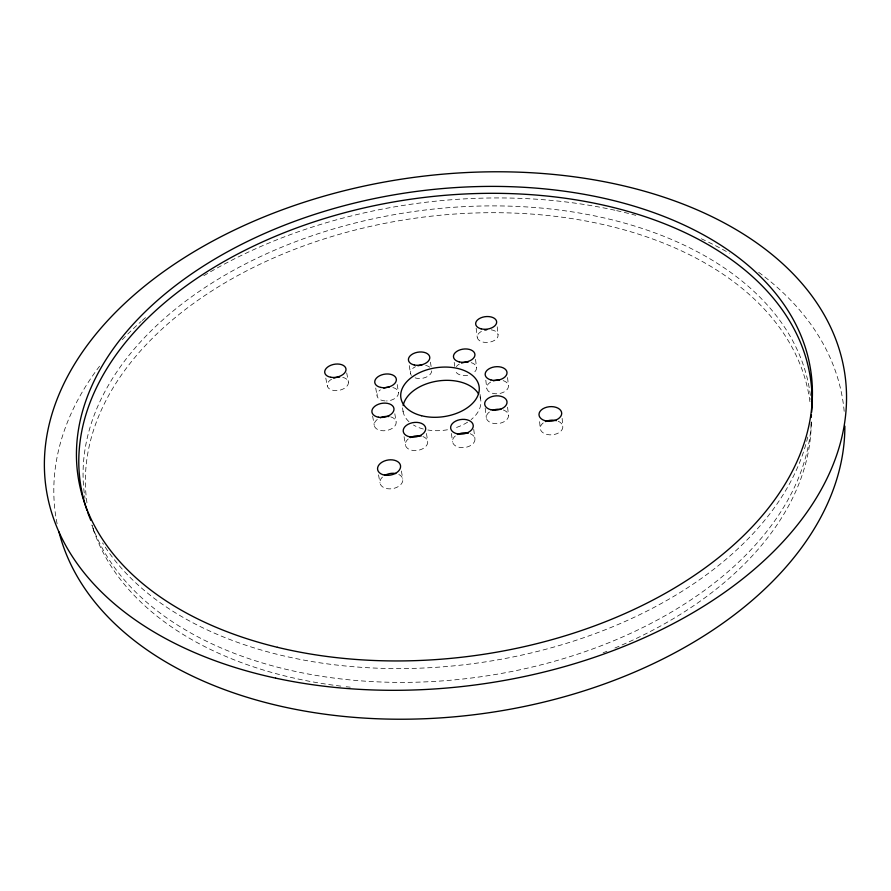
<?xml version="1.0" encoding="UTF-8"?>
<svg xmlns="http://www.w3.org/2000/svg" width="891" height="891" viewBox="0 0 891 891"><rect width="100%" height="100%" fill="white"/><g stroke="black" fill="none" stroke-linecap="round" stroke-linejoin="round"><path stroke-width="0.67" stroke-dasharray="4.46 3.34" d="M811.2 424.684L811.3 422.189M94.312 532.295L91.951 525.167A366.324 235.012 -8 0 0 481.352 676.681A366.324 235.012 -8 0 0 811.322 422.323M325.794 378.129L327.331 386.003M346.71 372.895L348.403 382.083M378.541 474.858L379.978 482.944M372.616 416.03L374.253 425.341M375.724 388.053L377.082 395.983M401.418 471.016L402.765 479.113M394.813 413.769L396.127 421.766M402.509 407.866L403.144 411.854M397.208 384.556L398.477 392.497M404.08 436.679L405.461 445.177M409.281 365.611L410.495 373.518M426.477 433.483L427.691 441.535M430.476 362.158L431.11 366.524M451.403 433.483L452.517 441.557M454.21 362.403L454.733 366.368M473.745 429.373L474.936 438.817M480.071 394.468L480.717 399.814M475.538 359.351L476.551 367.716M476.15 328.144L477.242 337.344M485.172 408.145L486.297 417.545M485.807 380.19L486.742 388.198M497.2 326.808L498.069 334.704M507.603 407.209L508.483 415.284M507.558 377.517L508.416 385.536M539.612 421.655L540.247 428.426M562.132 418.369L562.8 426.511M807.758 437.024A368.796 234.3 -8 0 1 483.479 662.18A368.796 234.3 -8 0 1 102.565 542.931M85.035 498.392A366.324 235.012 -8 0 1 84.623 495.697M84.255 493.001A366.324 235.012 -8 0 1 421.009 210.543A366.324 235.012 -8 0 1 810.799 399.268M479.937 396.796A39.26 24.837 -8 0 1 471.105 419.628M467.586 422.167A39.26 24.837 -8 0 1 454.733 428.025M447.471 429.774A39.26 24.837 -8 0 1 427.836 429.997M423.314 429.039A39.26 24.837 -8 0 1 413.502 425.04M408.947 421.677A39.26 24.837 -8 0 1 402.843 408.757M503.382 410.016A11.149 7.139 -6.5 0 1 506.199 420.24A11.149 7.139 -6.5 0 1 489.894 422.234A11.149 7.139 -6.5 0 1 489.872 411.675M470.236 433.717A11.293 7.34 -7.5 0 1 472.464 444.219A11.293 7.34 -7.5 0 1 456.092 446.213A11.293 7.34 -7.5 0 1 455.992 435.454M422.924 436.557A11.271 7.306 -8.9 0 1 425.441 446.825A11.271 7.306 -8.9 0 1 409.37 449.465A11.271 7.306 -8.9 0 1 408.278 438.951M390.737 416.888A11.082 7.05 -9.7 0 1 393.911 427.056A11.082 7.05 -9.7 0 1 377.439 429.406A11.082 7.05 -9.7 0 1 378.463 418.647M392.864 387.552A10.848 6.76 -9.4 0 1 397.999 395.103A10.848 6.76 -9.4 0 1 386.438 400.961M385.101 400.939A10.848 6.76 -9.4 0 1 377.339 396.818A10.848 6.76 -9.4 0 1 380.379 389.835M431.69 370.901A10.703 6.593 -8.4 0 1 425.475 377.461A10.703 6.593 -8.4 0 1 414.159 377.506M411.364 375.445A10.703 6.593 -8.4 0 1 415.484 366.691M425.675 365.433A10.703 6.593 -8.4 0 1 430.075 367.493M471.205 362.67A10.725 6.627 -7.2 0 1 473.043 373.229M467.652 375.278A10.725 6.627 -7.2 0 1 455.212 369.932M456.348 366.613A10.725 6.627 -7.2 0 1 459.288 364.141M503.159 380.624A10.915 6.838 -6.4 0 1 506.133 390.559A10.915 6.838 -6.4 0 1 489.838 392.24A10.915 6.838 -6.4 0 1 491.008 381.871M491.242 329.826A10.492 6.326 -6.6 0 1 496.276 339.025A10.492 6.326 -6.6 0 1 479.77 340.808A10.492 6.326 -6.6 0 1 482.989 330.717M558.212 421.254A11.316 7.328 -4.9 0 1 560.027 431.923A11.316 7.328 -4.9 0 1 543.387 432.993A11.316 7.328 -4.9 0 1 544.423 422.145M398.823 474.48A11.55 7.663 -9.9 0 1 400.07 485.272A11.55 7.663 -9.9 0 1 383.898 487.644A11.55 7.663 -9.9 0 1 382.729 476.841M342.757 377.405A10.725 6.582 -10.6 0 1 346.265 386.928A10.725 6.582 -10.6 0 1 330.071 389.3A10.725 6.582 -10.6 0 1 332.009 378.976M758.664 272.301A397.776 257.198 -8 0 1 844.178 411.319M57.102 523.719A397.776 257.198 -8 0 1 100.382 365.11M122.301 339.627A397.776 257.198 -8 0 1 141.179 321.417M142.17 320.537A397.776 257.198 -8 0 1 147.193 316.171M203.805 275.709A397.776 257.198 -8 0 1 615.369 210.343M616.661 210.632A397.776 257.198 -8 0 1 635.762 215.332M701.34 238.777A397.776 257.198 -8 0 1 707.354 241.606M708.545 242.185A397.776 257.198 -8 0 1 729.417 253.233M811.233 421.9A364.998 235.391 -8 0 1 614.5 648.191M606.949 651.265A364.998 235.391 -8 0 1 603.14 652.769M350.252 687.173A364.998 235.391 -8 0 1 346.187 686.749M340.808 686.126A364.998 235.391 -8 0 1 91.907 524.966M86.962 502.78A364.998 235.391 -8 0 1 416.676 218.005A364.998 235.391 -8 0 1 810.042 402.654"/><path stroke-width="1.34" d="M87.106 510.643A368.796 234.3 -8 0 1 415.54 198.548A368.796 234.3 -8 0 1 811.645 412.288M811.423 414.872A368.796 234.3 -8 0 1 811.166 417.456M90.871 520.422A368.796 234.3 -8 0 1 87.574 511.969M403.155 405.605A39.26 24.837 -8 0 1 437.548 381.058A39.26 24.837 -8 0 1 478.556 393.911M492.756 410.239A11.149 7.139 -6.5 0 1 500.876 409.415M457.651 434.474A11.293 7.34 -7.5 0 1 468.41 433.16M410.406 437.57A11.271 7.306 -8.9 0 1 421.098 436.044M380.201 417.756A11.082 7.05 -9.7 0 1 388.866 416.52M383.765 388.131A10.848 6.76 -9.4 0 1 389.044 387.162M417.901 365.789A10.703 6.593 -8.4 0 1 421.844 365.143M461.571 363.105A10.725 6.627 -7.2 0 1 465.447 362.236M466.116 362.18A10.725 6.627 -7.2 0 1 468.098 362.169M493.358 380.858A10.915 6.838 -6.4 0 1 499.35 380M484.815 330.149A10.492 6.326 -6.6 0 1 486.742 329.793M545.582 421.566A11.316 7.328 -4.9 0 1 556.396 420.641M384.856 475.349A11.55 7.663 -9.9 0 1 395.782 473.511M333.769 378.196A10.725 6.582 -10.6 0 1 336.319 377.461M336.976 377.339A10.725 6.582 -10.6 0 1 339.627 377.105M844.857 426.143A397.776 257.198 -8 0 1 481.496 713.78A397.776 257.198 -8 0 1 58.951 531.827M421.543 415.729A39.516 24.748 -8 0 0 479.258 387.997A39.516 24.748 -8 0 0 419.193 372.828A39.516 24.748 -8 0 0 421.543 415.729M490.863 409.737A11.227 7.117 -6.5 0 0 507.024 401.819A11.227 7.117 -6.5 0 0 489.705 397.453A11.227 7.117 -6.5 0 0 490.863 409.737M457.05 433.761A11.371 7.317 -7.5 0 0 473.232 425.33A11.371 7.317 -7.5 0 0 455.568 421.165A11.371 7.317 -7.5 0 0 457.05 433.761M409.671 436.824A11.349 7.284 -8.9 0 0 425.675 428.114A11.349 7.284 -8.9 0 0 408.011 424.328A11.349 7.284 -8.9 0 0 409.671 436.824M378.408 417.2A11.16 7.028 -9.6 0 0 393.945 408.434A11.16 7.028 -9.6 0 0 376.459 405.182A11.16 7.028 -9.6 0 0 378.408 417.2M380.825 387.429A10.915 6.738 -9.4 0 0 396.35 379.265A10.915 6.738 -9.4 0 0 379.488 375.824A10.915 6.738 -9.4 0 0 380.825 387.429M414.27 364.976A10.77 6.56 -8.4 0 0 429.785 357.291A10.77 6.56 -8.4 0 0 413.246 353.649A10.77 6.56 -8.4 0 0 414.27 364.976M459.255 361.891A10.803 6.593 -7.2 0 0 474.936 354.462A10.803 6.593 -7.2 0 0 458.42 350.486A10.803 6.593 -7.2 0 0 459.255 361.891M490.885 379.922A10.982 6.816 -6.4 0 0 507.024 372.594A10.982 6.816 -6.4 0 0 490.351 368.117A10.982 6.816 -6.4 0 0 490.885 379.922M481.162 328.846A10.558 6.304 -6.6 0 0 496.666 321.941A10.558 6.304 -6.6 0 0 480.639 317.931A10.558 6.304 -6.6 0 0 481.162 328.846M330.806 377.272A10.792 6.56 -10.6 0 0 345.986 368.952A10.792 6.56 -10.6 0 0 329.247 366.023A10.792 6.56 -10.6 0 0 330.806 377.272M384.433 475.092A11.628 7.64 -9.9 0 0 400.527 465.614A11.628 7.64 -9.9 0 0 382.239 462.05A11.628 7.64 -9.9 0 0 384.433 475.092M544.624 420.563A11.394 7.306 -4.9 0 0 561.709 413.402A11.394 7.306 -4.9 0 0 544.691 407.889A11.394 7.306 -4.9 0 0 544.624 420.563M275.653 678.14A403.434 255.606 -8 0 0 845.047 375.512A403.434 255.606 -8 0 0 215.689 239.49A403.434 255.606 -8 0 0 275.653 678.14M277.402 647.3A370.155 233.899 -8 0 0 811.913 380.535A370.155 233.899 -8 0 0 243.956 243.165A370.155 233.899 -8 0 0 277.402 647.3"/></g></svg>
